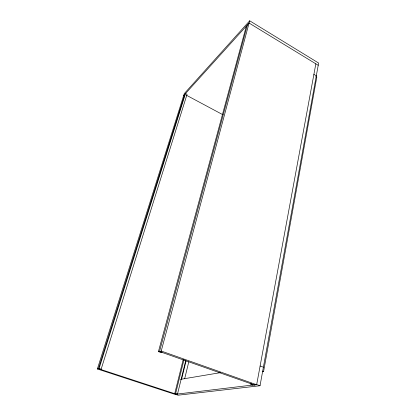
<?xml version="1.0" encoding="UTF-8"?>
<svg xmlns="http://www.w3.org/2000/svg" width="416" height="416" viewBox="0 0 416 416"><rect width="100%" height="100%" fill="white"/><g stroke="black" fill="none" stroke-linecap="round" stroke-linejoin="round"><path stroke-width="0.62" d="M252.845 385.018L175.282 394.295L178.048 395.2L260.031 385.736L318.625 63.04L249.683 20.8L184.293 93.6L97.375 368.976L175.24 394.446L177.471 394.181L185.692 360.734M262.288 371.764L263.572 371.571L316.805 77.126L315.853 76.554M251.098 383.12L250.853 384.4L253.074 385.18L256.656 384.753L315.838 63.825M184.647 378.836L188.786 361.811M181.594 379.168L186.087 360.864M183.16 359.663L174.715 393.682L175.609 393.572L184.023 359.554M254.498 385.008L159.505 351.515L247.458 24.773M159.505 351.515L161.221 351.031L249.683 20.8M162.094 352.206L160.95 352.518L158.428 351.629L246.366 25.984M100.459 369.356L101.161 369.164L187.054 94.323L185.541 93.512L99.096 368.488L97.375 368.976M184.787 94.349L98.405 368.685L176.576 394.29M183.664 95.597L249.08 23.046L318.219 65.281M158.428 351.629L159.562 351.312L161.585 352.024M180.523 379.345L220.475 372.648M250.853 384.4L252.273 384.223M254.124 384.862L256.693 384.556L260.031 385.736M99.096 368.488L101.161 369.164M175.609 393.572L177.471 394.181M161.221 351.031L256.656 384.753M262.486 371.176L263.572 371.571M260.114 366.002L263.396 367.208M186.493 95.264L222.929 114.759M313.898 74.365L316.306 75.811"/></g></svg>
